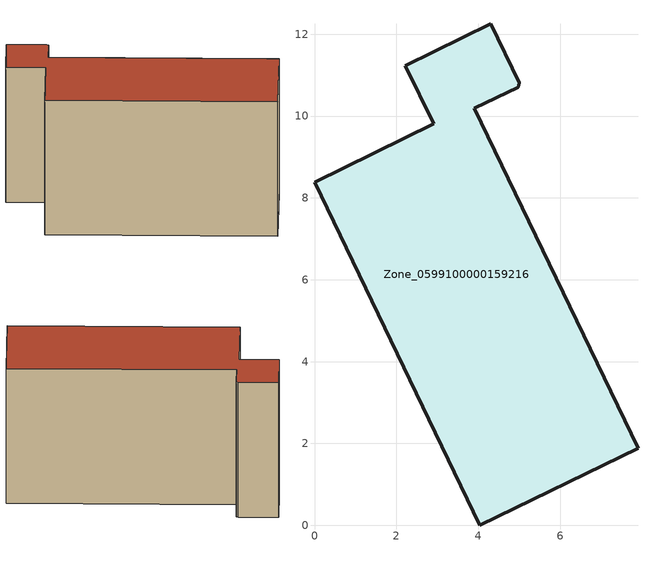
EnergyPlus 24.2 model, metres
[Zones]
Zone_0599100000159216
 floor ground (C_G): 2.22,11.23 4.3,12.26 5,10.82 4.98,10.71 3.9,10.19 7.9,1.88 4.04,0 0,8.38 2.91,9.81 z0
 wall outside (C_F): 7.9,1.88 3.9,10.19 4.98,10.71 5,10.82 4.3,12.26 2.22,11.23 2.91,9.81 0,8.38 4.04,0 7.9,1.88 z0:5.87
 roof outside (C_R): 4.04,0 7.9,1.88 3.9,10.19 4.98,10.71 5,10.82 4.3,12.26 2.22,11.23 2.91,9.81 0,8.38 z5.87
[BUILDING]
Pand.0599100000159216: North Axis=0; Terrain=City; Loads Convergence Tolerance Value=0.04; Temperature Convergence Tolerance Value=0.4; Solar Distribution=FullExterior; Maximum Number of Warmup Days=25; Minimum Number of Warmup Days=1
[Site:Location]
Rotterdam.The.Hague.AP_ZH_NLD Design_Conditions: Latitude=51.96; Longitude=4.45; Time Zone=1; Elevation=-4.5
[SITE:GROUNDTEMPERATURE:BUILDINGSURFACE]
18, 18, 18, 18, 18, 18, 18, 18, 18, 18, 18, 18
[MATERIAL] Thermal Absorptance=0.9; Solar Absorptance=0.7; Visible Absorptance=0.7
Name | Roughness | Thickness | Conductivity | Density | Specific Heat
G.TI.1946-1964 | MediumSmooth | 0.15 | 1 | 540 | 1210
F.TI.1946-1964 | Rough | 0.3 | 0.857143 | 1920 | 840
R.TI.1946-1964 | MediumRough | 0.2 | 0.277778 | 1500 | 1000
[CONSTRUCTION]
C_G: G.TI.1946-1964
C_F: F.TI.1946-1964
C_R: R.TI.1946-1964
[ZONE]
Zone_0599100000159216: Type=1; Multiplier=1; Ceiling Height=Autocalculate; Volume=Autocalculate; Floor Area=autocalculate; Part of Total Floor Area=Yes
[ZONEINFILTRATION:DESIGNFLOWRATE]
Infil_Zone_0599100000159216: Zone or ZoneList or Space or SpaceList=Zone_0599100000159216; Schedule=AlwaysOn; Design Flow Rate Calculation Method=Flow/Area; Flow Rate per Floor Area=0.003; Constant Term Coefficient=1; Temperature Term Coefficient=0; Velocity Term Coefficient=0; Velocity Squared Term Coefficient=0
[HVACTEMPLATE:ZONE:IDEALLOADSAIRSYSTEM]
Zone_0599100000159216: Maximum Heating Supply Air Temperature=50; Minimum Cooling Supply Air Temperature=13; Maximum Heating Supply Air Humidity Ratio=0.0156; Minimum Cooling Supply Air Humidity Ratio=0.0077; Heating Limit=NoLimit; Cooling Limit=NoLimit; Dehumidification Control Type=ConstantSensibleHeatRatio; Cooling Sensible Heat Ratio=0.7; Dehumidification Setpoint=60; Humidification Control Type=None; Humidification Setpoint=30; Outdoor Air Method=None; Outdoor Air Flow Rate per Person=0.00944; Outdoor Air Flow Rate per Zone Floor Area=0; Outdoor Air Flow Rate per Zone=0; Demand Controlled Ventilation Type=None; Outdoor Air Economizer Type=NoEconomizer; Heat Recovery Type=None; Sensible Heat Recovery Effectiveness=0.7; Latent Heat Recovery Effectiveness=0.65
[ZONECONTROL:THERMOSTAT]
ThermostatControl_Zone_0599100000159216: Zone or ZoneList=Zone_0599100000159216; Control Type Schedule=DualSetpointControlType; Control 1=Thermostat_Zone_0599100000159216; Temperature Difference Between Cutout And Setpoint=0
[THERMOSTATSETPOINT:DUALSETPOINT]
Thermostat_Zone_0599100000159216: Heating Setpoint Temperature Schedule=HeatingSetpoint_Zone_0599100000159216; Cooling Setpoint Temperature Schedule=CoolingSetpoint_Zone_0599100000159216
[SCHEDULE:COMPACT]
HeatingSetpoint_Zone_0599100000159216: Through: 12/31, For: AllDays, Until: 24:00, 21
CoolingSetpoint_Zone_0599100000159216: Through: 12/31, For: AllDays, Until: 24:00, 24
DualSetpointControlType: Through: 12/31, For: AllDays, Until: 24:00, 4
AlwaysOn: Through: 12/31, For: AllDays, Until: 24:00, 1
